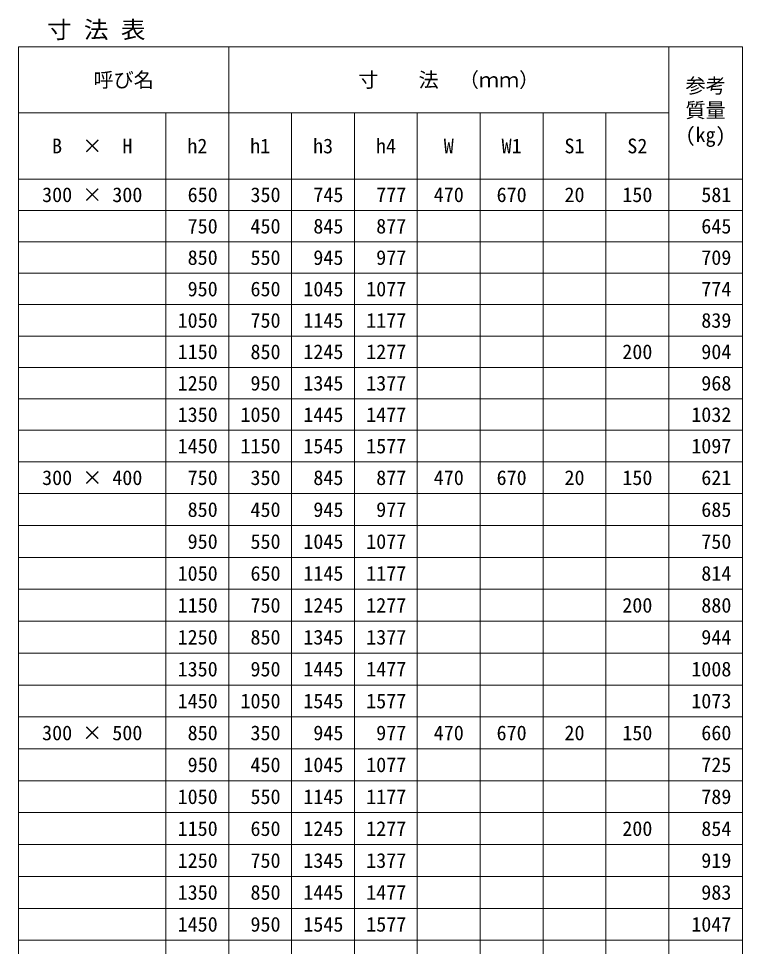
# Model space of a CAD drawing. Units: millimetres at full size; details may follow other scales. Extents: x 171976 to 209231, y 872007 to 885239.
# Drawn here: x 203481 to 204955, y 881137 to 883028 of the extents above; entities that cross this region are included whole.
import ezdxf
from ezdxf.enums import TextEntityAlignment as Align

# ---------------------------------------------------------------- set-up
doc = ezdxf.new("R2010")
doc.units = ezdxf.units.MM
doc.header["$LTSCALE"] = 40
doc.layers.add('Defpoints_3', color=8, linetype='Continuous', lineweight=0)
doc.layers.add('寸法表', color=30, linetype='Continuous', lineweight=13)
doc.layers.add('文字', color=7, linetype='Continuous')
doc.styles.add('ＭＳ 明朝', font='')
doc.styles.get('ＭＳ 明朝').set_extended_font_data('MS Mincho')

msp = doc.modelspace()

# ---------------------------------------------------------------- linework, layer by layer
at = {"layer": 'Defpoints_3'}
for p, q in [((203480.59, 882636.76), (203780.59, 882636.76)), ((204292.59, 882636.76), (204804.59, 882636.76)), ((203480.59, 882572.76), (203780.59, 882572.76)), ((204292.59, 882572.76), (204804.59, 882572.76)), ((203480.59, 882508.76), (203780.59, 882508.76)), ((204292.59, 882508.76), (204804.59, 882508.76)), ((203480.59, 882444.76), (203780.59, 882444.76)), ((204292.59, 882444.76), (204804.59, 882444.76)), ((203480.59, 882380.76), (203780.59, 882380.76)), ((204292.59, 882380.76), (204676.59, 882380.76)), ((203480.59, 882316.76), (203780.59, 882316.76)), ((204292.59, 882316.76), (204804.59, 882316.76)), ((203480.59, 882252.76), (203780.59, 882252.76)), ((204292.59, 882252.76), (204804.59, 882252.76)), ((203480.59, 882188.76), (203780.59, 882188.76)), ((204292.59, 882188.76), (204804.59, 882188.76)), ((203480.59, 882059.76), (203780.59, 882059.76)), ((204292.59, 882059.76), (204804.59, 882059.76)), ((203480.59, 881994.76), (203780.59, 881994.76)), ((204292.59, 881994.76), (204804.59, 881994.76)), ((203480.59, 881929.76), (203780.59, 881929.76)), ((204292.59, 881929.76), (204804.59, 881929.76)), ((203480.59, 881864.76), (203780.59, 881864.76)), ((204292.59, 881864.76), (204676.59, 881864.76)), ((203480.59, 881799.76), (203780.59, 881799.76)), ((204292.59, 881799.76), (204804.59, 881799.76)), ((203480.59, 881734.76), (203780.59, 881734.76)), ((204292.59, 881734.76), (204804.59, 881734.76)), ((203480.59, 881669.76), (203780.59, 881669.76)), ((204292.59, 881669.76), (204804.59, 881669.76)), ((203480.59, 881539.76), (203780.59, 881539.76)), ((204292.59, 881539.76), (204804.59, 881539.76)), ((203480.59, 881474.76), (203780.59, 881474.76)), ((204292.59, 881474.76), (204804.59, 881474.76)), ((203480.59, 881409.76), (203780.59, 881409.76)), ((204292.59, 881409.76), (204676.59, 881409.76)), ((203480.59, 881344.76), (203780.59, 881344.76)), ((204292.59, 881344.76), (204804.59, 881344.76)), ((203480.59, 881279.76), (203780.59, 881279.76)), ((204292.59, 881279.76), (204804.59, 881279.76)), ((203480.59, 881214.76), (203780.59, 881214.76)), ((204292.59, 881214.76), (204804.59, 881214.76))]:
    msp.add_line(p, q, dxfattribs=at)
at = {"layer": '寸法表'}
for p, q in [((203480.59, 882970.08), (204954.59, 882970.08)), ((203480.59, 882970.08), (203480.59, 879654.76)), ((203908.59, 882970.08), (203908.59, 879654.76)), ((204804.59, 882970.08), (204804.59, 879654.76)), ((204954.59, 882970.08), (204954.59, 879654.76)), ((203480.59, 882835.42), (204804.59, 882835.42)), ((203780.59, 882835.42), (203780.59, 879654.76)), ((204036.59, 882835.42), (204036.59, 879654.76)), ((204164.59, 882835.42), (204164.59, 879654.76)), ((204292.59, 882835.42), (204292.59, 879654.76)), ((204420.59, 882835.42), (204420.59, 879654.76)), ((204548.59, 882835.42), (204548.59, 879654.76)), ((204676.59, 882835.42), (204676.59, 879654.76)), ((203480.59, 882700.76), (204954.59, 882700.76)), ((203780.59, 882636.76), (204292.59, 882636.76)), ((204804.59, 882636.76), (204954.59, 882636.76)), ((203780.59, 882572.76), (204292.59, 882572.76)), ((204804.59, 882572.76), (204954.59, 882572.76)), ((203780.59, 882508.76), (204292.59, 882508.76)), ((204804.59, 882508.76), (204954.59, 882508.76)), ((203780.59, 882444.76), (204292.59, 882444.76)), ((204804.59, 882444.76), (204954.59, 882444.76)), ((203780.59, 882380.76), (204292.59, 882380.76)), ((204676.59, 882380.76), (204954.59, 882380.76)), ((203780.59, 882316.76), (204292.59, 882316.76)), ((204804.59, 882316.76), (204954.59, 882316.76)), ((203780.59, 882252.76), (204292.59, 882252.76)), ((204804.59, 882252.76), (204954.59, 882252.76)), ((203780.59, 882188.76), (204292.59, 882188.76)), ((204804.59, 882188.76), (204954.59, 882188.76)), ((203480.59, 882124.76), (204954.59, 882124.76)), ((203780.59, 882059.76), (204292.59, 882059.76)), ((204804.59, 882059.76), (204954.59, 882059.76)), ((203780.59, 881994.76), (204292.59, 881994.76)), ((204804.59, 881994.76), (204954.59, 881994.76)), ((203780.59, 881929.76), (204292.59, 881929.76)), ((204804.59, 881929.76), (204954.59, 881929.76)), ((203780.59, 881864.76), (204292.59, 881864.76)), ((204676.59, 881864.76), (204954.59, 881864.76)), ((203780.59, 881799.76), (204292.59, 881799.76)), ((204804.59, 881799.76), (204954.59, 881799.76)), ((203780.59, 881734.76), (204292.59, 881734.76)), ((204804.59, 881734.76), (204954.59, 881734.76)), ((203780.59, 881669.76), (204292.59, 881669.76)), ((204804.59, 881669.76), (204954.59, 881669.76)), ((203480.59, 881604.76), (204954.59, 881604.76)), ((203780.59, 881539.76), (204292.59, 881539.76)), ((204804.59, 881539.76), (204954.59, 881539.76)), ((203780.59, 881474.76), (204292.59, 881474.76)), ((204804.59, 881474.76), (204954.59, 881474.76)), ((203780.59, 881409.76), (204292.59, 881409.76)), ((204676.59, 881409.76), (204954.59, 881409.76)), ((203780.59, 881344.76), (204292.59, 881344.76)), ((204804.59, 881344.76), (204954.59, 881344.76)), ((203780.59, 881279.76), (204292.59, 881279.76)), ((204804.59, 881279.76), (204954.59, 881279.76)), ((203780.59, 881214.76), (204292.59, 881214.76)), ((204804.59, 881214.76), (204954.59, 881214.76)), ((203480.59, 881149.76), (204954.59, 881149.76))]:
    msp.add_line(p, q, dxfattribs=at)

# ---------------------------------------------------------------- texts
at = {"layer": '寸法表', "style": 'ＭＳ 明朝'}
for s, p in [('呼び名', (203694.59, 882902.75)), ('寸\u3000\u3000法\u3000（ｍｍ）', (204356.59, 882902.75)), ('B\u3000×\u3000H', (203630.59, 882768.09)), ('h2', (203844.59, 882768.09)), ('h1', (203972.59, 882768.09)), ('h3', (204100.59, 882768.09)), ('h4', (204228.59, 882768.09)), ('W', (204356.59, 882768.09)), ('W1', (204484.59, 882768.09)), ('S1', (204612.59, 882768.09)), ('S2', (204740.59, 882768.09)), ('300 × 300', (203630.59, 882668.76)), ('470', (204356.59, 882668.76)), ('670', (204484.59, 882668.76)), ('20', (204612.59, 882668.76)), ('150', (204740.59, 882668.76)), ('200', (204740.59, 882348.76)), ('300 × 400', (203630.59, 882092.26)), ('470', (204356.59, 882092.26)), ('670', (204484.59, 882092.26)), ('20', (204612.59, 882092.26)), ('150', (204740.59, 882092.26)), ('200', (204740.59, 881832.26)), ('300 × 500', (203630.59, 881572.26)), ('470', (204356.59, 881572.26)), ('670', (204484.59, 881572.26)), ('20', (204612.59, 881572.26)), ('150', (204740.59, 881572.26)), ('200', (204740.59, 881377.26))]:
    msp.add_text(s, height=30.02, dxfattribs=at).set_placement(p, align=Align.MIDDLE_CENTER)
for s, p in [('参考', (204838.64, 882905.89)), ('質量', (204838.64, 882855.89)), ('(kg)', (204838.64, 882805.89))]:
    msp.add_text(s, height=30.02, dxfattribs=at).set_placement(p, align=Align.TOP_LEFT)
for s, p in [('650', (203886.09, 882668.76)), ('350', (204014.09, 882668.76)), ('745', (204142.09, 882668.76)), ('777', (204270.09, 882668.76)), ('581', (204932.09, 882668.76)), ('750', (203886.09, 882604.76)), ('450', (204014.09, 882604.76)), ('845', (204142.09, 882604.76)), ('877', (204270.09, 882604.76)), ('645', (204932.09, 882604.76)), ('850', (203886.09, 882540.76)), ('550', (204014.09, 882540.76)), ('945', (204142.09, 882540.76)), ('977', (204270.09, 882540.76)), ('709', (204932.09, 882540.76)), ('950', (203886.09, 882476.76)), ('650', (204014.09, 882476.76)), ('1045', (204142.09, 882476.76)), ('1077', (204270.09, 882476.76)), ('774', (204932.09, 882476.76)), ('1050', (203886.09, 882412.76)), ('750', (204014.09, 882412.76)), ('1145', (204142.09, 882412.76)), ('1177', (204270.09, 882412.76)), ('839', (204932.09, 882412.76)), ('1150', (203886.09, 882348.76)), ('850', (204014.09, 882348.76)), ('1245', (204142.09, 882348.76)), ('1277', (204270.09, 882348.76)), ('904', (204932.09, 882348.76)), ('1250', (203886.09, 882284.76)), ('950', (204014.09, 882284.76)), ('1345', (204142.09, 882284.76)), ('1377', (204270.09, 882284.76)), ('968', (204932.09, 882284.76)), ('1350', (203886.09, 882220.76)), ('1050', (204014.09, 882220.76)), ('1445', (204142.09, 882220.76)), ('1477', (204270.09, 882220.76)), ('1032', (204932.09, 882220.76)), ('1450', (203886.09, 882156.76)), ('1150', (204014.09, 882156.76)), ('1545', (204142.09, 882156.76)), ('1577', (204270.09, 882156.76)), ('1097', (204932.09, 882156.76)), ('750', (203886.09, 882092.26)), ('350', (204014.09, 882092.26)), ('845', (204142.09, 882092.26)), ('877', (204270.09, 882092.26)), ('621', (204932.09, 882092.26)), ('850', (203886.09, 882027.26)), ('450', (204014.09, 882027.26)), ('945', (204142.09, 882027.26)), ('977', (204270.09, 882027.26)), ('685', (204932.09, 882027.26)), ('950', (203886.09, 881962.26)), ('550', (204014.09, 881962.26)), ('1045', (204142.09, 881962.26)), ('1077', (204270.09, 881962.26)), ('750', (204932.09, 881962.26)), ('1050', (203886.09, 881897.26)), ('650', (204014.09, 881897.26)), ('1145', (204142.09, 881897.26)), ('1177', (204270.09, 881897.26)), ('814', (204932.09, 881897.26)), ('1150', (203886.09, 881832.26)), ('750', (204014.09, 881832.26)), ('1245', (204142.09, 881832.26)), ('1277', (204270.09, 881832.26)), ('880', (204932.09, 881832.26)), ('1250', (203886.09, 881767.26)), ('850', (204014.09, 881767.26)), ('1345', (204142.09, 881767.26)), ('1377', (204270.09, 881767.26)), ('944', (204932.09, 881767.26)), ('1350', (203886.09, 881702.26)), ('950', (204014.09, 881702.26)), ('1445', (204142.09, 881702.26)), ('1477', (204270.09, 881702.26)), ('1008', (204932.09, 881702.26)), ('1450', (203886.09, 881637.26)), ('1050', (204014.09, 881637.26)), ('1545', (204142.09, 881637.26)), ('1577', (204270.09, 881637.26)), ('1073', (204932.09, 881637.26)), ('850', (203886.09, 881572.26)), ('350', (204014.09, 881572.26)), ('945', (204142.09, 881572.26)), ('977', (204270.09, 881572.26)), ('660', (204932.09, 881572.26)), ('950', (203886.09, 881507.26)), ('450', (204014.09, 881507.26)), ('1045', (204142.09, 881507.26)), ('1077', (204270.09, 881507.26)), ('725', (204932.09, 881507.26)), ('1050', (203886.09, 881442.26)), ('550', (204014.09, 881442.26)), ('1145', (204142.09, 881442.26)), ('1177', (204270.09, 881442.26)), ('789', (204932.09, 881442.26)), ('1150', (203886.09, 881377.26)), ('650', (204014.09, 881377.26)), ('1245', (204142.09, 881377.26)), ('1277', (204270.09, 881377.26)), ('854', (204932.09, 881377.26)), ('1250', (203886.09, 881312.26)), ('750', (204014.09, 881312.26)), ('1345', (204142.09, 881312.26)), ('1377', (204270.09, 881312.26)), ('919', (204932.09, 881312.26)), ('1350', (203886.09, 881247.26)), ('850', (204014.09, 881247.26)), ('1445', (204142.09, 881247.26)), ('1477', (204270.09, 881247.26)), ('983', (204932.09, 881247.26)), ('1450', (203886.09, 881182.26)), ('950', (204014.09, 881182.26)), ('1545', (204142.09, 881182.26)), ('1577', (204270.09, 881182.26)), ('1047', (204932.09, 881182.26))]:
    msp.add_text(s, height=30.02, dxfattribs=at).set_placement(p, align=Align.MIDDLE_RIGHT)
at = {"layer": '文字', "style": 'ＭＳ 明朝', "width": 1.05}
msp.add_text('寸 法 表', height=35.03, dxfattribs=at).set_placement((203638.59, 883005.08), align=Align.MIDDLE_CENTER)

doc.saveas('drawing.dxf')
